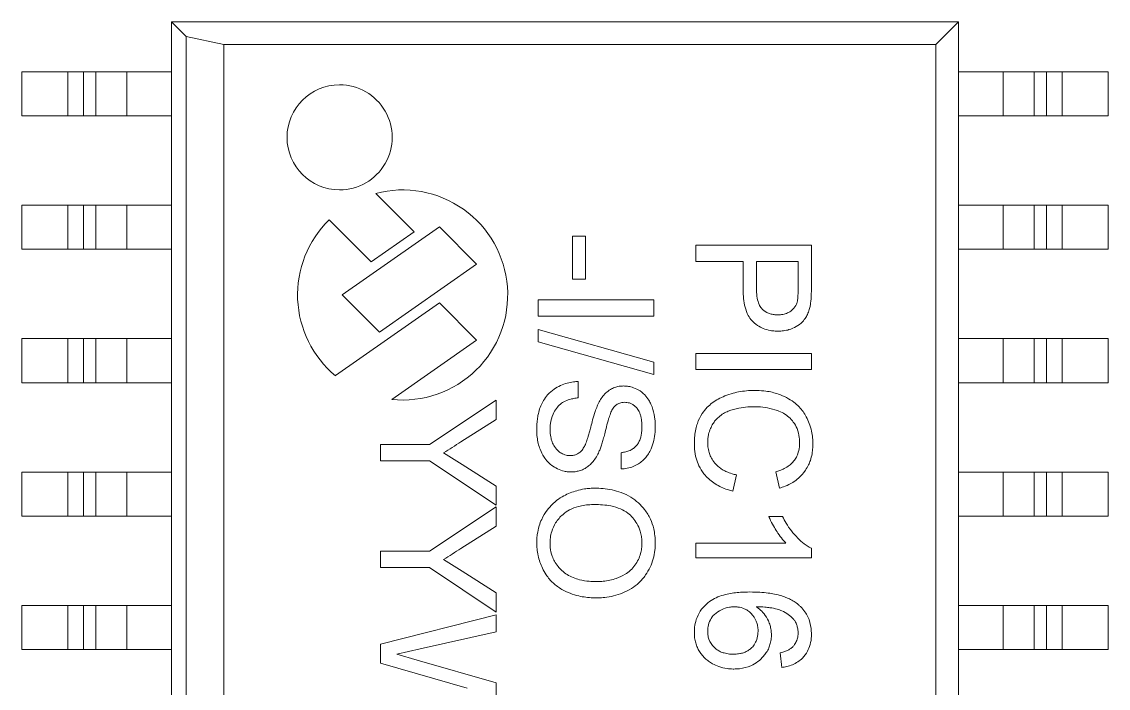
# Model space of a CAD drawing. Header units: millimetres. Extents: x -118 to 1430, y 370 to 1370.
# Drawn here: x 412 to 422.34, y 508.95 to 515.29 of the extents above; entities that cross this region are included whole.
import ezdxf

# ---------------------------------------------------------------- set-up
doc = ezdxf.new("R2010")
doc.units = ezdxf.units.MM
doc.layers.add('TANGENT EDGES', color=7, linetype='Continuous', lineweight=0)
doc.layers.add('VISIBLE', color=7, linetype='Continuous', lineweight=0)

msp = doc.modelspace()

# ---------------------------------------------------------------- linework, layer by layer
at = {"layer": 'TANGENT EDGES'}
for p, q in [((412.442, 514.395), (412.442, 514.815)), ((412.59, 514.815), (412.59, 514.395)), ((412.707, 514.815), (412.707, 514.395)), ((413.004, 514.815), (413.004, 514.395)), ((421.342, 514.815), (421.342, 514.395)), ((421.639, 514.815), (421.639, 514.395)), ((421.756, 514.395), (421.756, 514.815)), ((421.905, 514.815), (421.905, 514.395)), ((412.442, 513.125), (412.442, 513.545)), ((412.59, 513.545), (412.59, 513.125)), ((412.707, 513.545), (412.707, 513.125)), ((413.004, 513.545), (413.004, 513.125)), ((421.342, 513.545), (421.342, 513.125)), ((421.639, 513.545), (421.639, 513.125)), ((421.756, 513.125), (421.756, 513.545)), ((421.905, 513.545), (421.905, 513.125)), ((412.442, 511.855), (412.442, 512.275)), ((412.59, 512.275), (412.59, 511.855)), ((412.707, 512.275), (412.707, 511.855)), ((413.004, 512.275), (413.004, 511.855)), ((421.342, 512.275), (421.342, 511.855)), ((421.639, 512.275), (421.639, 511.855)), ((421.756, 511.855), (421.756, 512.275)), ((421.905, 512.275), (421.905, 511.855)), ((412.442, 510.585), (412.442, 511.005)), ((412.59, 511.005), (412.59, 510.585)), ((412.707, 511.005), (412.707, 510.585)), ((413.004, 511.005), (413.004, 510.585)), ((421.342, 511.005), (421.342, 510.585)), ((421.639, 511.005), (421.639, 510.585)), ((421.756, 510.585), (421.756, 511.005)), ((421.905, 511.005), (421.905, 510.585)), ((412.442, 509.315), (412.442, 509.735)), ((412.59, 509.735), (412.59, 509.315)), ((412.707, 509.735), (412.707, 509.315)), ((413.004, 509.735), (413.004, 509.315)), ((421.342, 509.735), (421.342, 509.315)), ((421.639, 509.735), (421.639, 509.315)), ((421.756, 509.315), (421.756, 509.735)), ((421.905, 509.735), (421.905, 509.315))]:
    msp.add_line(p, q, dxfattribs=at)
at = {"layer": 'VISIBLE'}
for p, q in [((413.428, 515.29), (413.428, 503.76)), ((413.569, 515.15), (413.428, 515.29)), ((413.428, 515.29), (420.918, 515.29)), ((420.918, 515.29), (420.701, 515.074)), ((420.918, 503.76), (420.918, 515.29)), ((413.928, 515.074), (413.569, 515.15)), ((413.569, 515.15), (413.569, 503.901)), ((420.701, 515.074), (413.928, 515.074)), ((413.928, 515.074), (413.928, 503.977)), ((420.701, 503.977), (420.701, 515.074)), ((412.003, 514.815), (412.003, 514.395)), ((412.442, 514.815), (412.003, 514.815)), ((412.442, 514.815), (412.59, 514.815)), ((412.707, 514.815), (412.59, 514.815)), ((413.004, 514.815), (412.707, 514.815)), ((413.428, 514.815), (413.004, 514.815)), ((421.342, 514.815), (420.918, 514.815)), ((421.639, 514.815), (421.342, 514.815)), ((421.756, 514.815), (421.639, 514.815)), ((421.756, 514.815), (421.905, 514.815)), ((422.343, 514.815), (421.905, 514.815)), ((422.343, 514.815), (422.343, 514.395)), ((412.003, 514.395), (412.442, 514.395)), ((412.59, 514.395), (412.442, 514.395)), ((412.59, 514.395), (412.707, 514.395)), ((412.707, 514.395), (413.004, 514.395)), ((413.004, 514.395), (413.428, 514.395)), ((420.918, 514.395), (421.342, 514.395)), ((421.342, 514.395), (421.639, 514.395)), ((421.639, 514.395), (421.756, 514.395)), ((421.905, 514.395), (421.756, 514.395)), ((421.905, 514.395), (422.343, 514.395)), ((415.372, 513.657), (415.738, 513.291)), ((412.003, 513.545), (412.003, 513.125)), ((412.442, 513.545), (412.003, 513.545)), ((412.442, 513.545), (412.59, 513.545)), ((412.707, 513.545), (412.59, 513.545)), ((413.004, 513.545), (412.707, 513.545)), ((413.428, 513.545), (413.004, 513.545)), ((421.342, 513.545), (420.918, 513.545)), ((421.639, 513.545), (421.342, 513.545)), ((421.756, 513.545), (421.639, 513.545)), ((421.756, 513.545), (421.905, 513.545)), ((422.343, 513.545), (421.905, 513.545)), ((422.343, 513.545), (422.343, 513.125)), ((415.328, 513.004), (414.928, 513.404)), ((415.054, 512.69), (415.978, 513.338)), ((415.738, 513.291), (415.328, 513.004)), ((415.978, 513.338), (416.332, 512.984)), ((417.369, 513.248), (417.243, 513.248)), ((417.243, 513.248), (417.243, 512.839)), ((417.369, 513.248), (417.369, 512.839)), ((412.003, 513.125), (412.442, 513.125)), ((412.59, 513.125), (412.442, 513.125)), ((412.59, 513.125), (412.707, 513.125)), ((412.707, 513.125), (413.004, 513.125)), ((413.004, 513.125), (413.428, 513.125)), ((418.418, 513.163), (418.418, 513.008)), ((419.518, 513.163), (418.418, 513.163)), ((419.518, 512.759), (419.518, 513.163)), ((420.918, 513.125), (421.342, 513.125)), ((421.342, 513.125), (421.639, 513.125)), ((421.639, 513.125), (421.756, 513.125)), ((421.905, 513.125), (421.756, 513.125)), ((421.905, 513.125), (422.343, 513.125)), ((416.332, 512.984), (415.407, 512.337)), ((418.869, 513.008), (418.418, 513.008)), ((418.869, 513.008), (418.869, 512.739)), ((418.996, 512.743), (418.996, 513.008)), ((418.996, 513.008), (419.391, 513.008)), ((419.391, 513.008), (419.391, 512.746)), ((417.243, 512.839), (417.369, 512.839)), ((415.407, 512.337), (415.054, 512.69)), ((414.989, 511.922), (415.978, 512.614)), ((415.978, 512.614), (416.332, 512.261)), ((418.018, 512.642), (416.918, 512.642)), ((416.918, 512.642), (416.918, 512.487)), ((418.018, 512.642), (418.018, 512.487)), ((416.918, 512.487), (418.018, 512.487)), ((416.918, 512.36), (416.918, 512.243)), ((418.018, 512.049), (416.918, 512.36)), ((412.442, 512.275), (412.003, 512.275)), ((412.003, 512.275), (412.003, 511.855)), ((412.442, 512.275), (412.59, 512.275)), ((412.707, 512.275), (412.59, 512.275)), ((413.004, 512.275), (412.707, 512.275)), ((413.428, 512.275), (413.004, 512.275)), ((416.332, 512.261), (415.525, 511.696)), ((421.342, 512.275), (420.918, 512.275)), ((421.639, 512.275), (421.342, 512.275)), ((421.756, 512.275), (421.639, 512.275)), ((421.756, 512.275), (421.905, 512.275)), ((422.343, 512.275), (421.905, 512.275)), ((422.343, 512.275), (422.343, 511.855)), ((416.918, 512.243), (418.018, 511.933)), ((418.018, 512.049), (418.018, 511.933)), ((418.418, 512.134), (418.418, 511.979)), ((419.518, 512.134), (418.418, 512.134)), ((419.518, 512.134), (419.518, 511.979)), ((418.418, 511.979), (419.518, 511.979)), ((412.003, 511.855), (412.442, 511.855)), ((412.59, 511.855), (412.442, 511.855)), ((412.59, 511.855), (412.707, 511.855)), ((412.707, 511.855), (413.004, 511.855)), ((413.004, 511.855), (413.428, 511.855)), ((417.299, 511.711), (417.299, 511.866)), ((420.918, 511.855), (421.342, 511.855)), ((421.342, 511.855), (421.639, 511.855)), ((421.639, 511.855), (421.756, 511.855)), ((421.905, 511.855), (421.756, 511.855)), ((421.905, 511.855), (422.343, 511.855)), ((416.518, 511.689), (415.884, 511.266)), ((416.518, 511.505), (416.518, 511.689)), ((416.182, 511.292), (416.518, 511.505)), ((415.418, 511.266), (415.418, 511.111)), ((415.884, 511.266), (415.418, 511.266)), ((415.884, 511.111), (415.418, 511.111)), ((415.884, 511.111), (416.518, 510.688)), ((416.194, 511.076), (416.018, 511.188)), ((417.708, 511.189), (417.708, 511.034)), ((412.003, 511.005), (412.003, 510.585)), ((412.442, 511.005), (412.003, 511.005)), ((412.442, 511.005), (412.59, 511.005)), ((412.707, 511.005), (412.59, 511.005)), ((413.004, 511.005), (412.707, 511.005)), ((413.428, 511.005), (413.004, 511.005)), ((416.518, 510.871), (416.194, 511.076)), ((419.179, 511.006), (419.213, 510.851)), ((419.45, 511.005), (419.45, 511.005)), ((421.342, 511.005), (420.918, 511.005)), ((421.639, 511.005), (421.342, 511.005)), ((421.756, 511.005), (421.639, 511.005)), ((421.756, 511.005), (421.905, 511.005)), ((422.343, 511.005), (421.905, 511.005)), ((422.343, 511.005), (422.343, 510.585)), ((418.77, 510.822), (418.806, 510.978)), ((416.518, 510.688), (416.518, 510.871)), ((416.518, 510.673), (415.884, 510.25)), ((416.518, 510.49), (416.518, 510.673)), ((412.003, 510.585), (412.442, 510.585)), ((412.59, 510.585), (412.442, 510.585)), ((412.59, 510.585), (412.707, 510.585)), ((412.707, 510.585), (413.004, 510.585)), ((413.004, 510.585), (413.428, 510.585)), ((416.182, 510.277), (416.518, 510.49)), ((416.968, 510.585), (416.968, 510.585)), ((417.137, 510.585), (417.137, 510.585)), ((417.802, 510.585), (417.802, 510.585)), ((419.243, 510.583), (419.113, 510.583)), ((420.918, 510.585), (421.342, 510.585)), ((421.342, 510.585), (421.639, 510.585)), ((421.639, 510.585), (421.756, 510.585)), ((421.905, 510.585), (421.756, 510.585)), ((421.905, 510.585), (422.343, 510.585)), ((419.275, 510.329), (418.418, 510.329)), ((418.418, 510.329), (418.418, 510.188)), ((415.418, 510.25), (415.418, 510.095)), ((415.884, 510.25), (415.418, 510.25)), ((418.418, 510.188), (419.518, 510.188)), ((419.518, 510.188), (419.518, 510.279)), ((415.884, 510.095), (415.418, 510.095)), ((415.884, 510.095), (416.518, 509.672)), ((416.194, 510.061), (416.018, 510.173)), ((416.518, 509.856), (416.194, 510.061)), ((416.518, 509.672), (416.518, 509.856)), ((412.003, 509.735), (412.003, 509.315)), ((412.442, 509.735), (412.003, 509.735)), ((412.442, 509.735), (412.59, 509.735)), ((412.707, 509.735), (412.59, 509.735)), ((413.004, 509.735), (412.707, 509.735)), ((413.428, 509.735), (413.004, 509.735)), ((418.505, 509.735), (418.505, 509.735)), ((421.342, 509.735), (420.918, 509.735)), ((421.639, 509.735), (421.342, 509.735)), ((421.756, 509.735), (421.639, 509.735)), ((421.756, 509.735), (421.905, 509.735)), ((422.343, 509.735), (421.905, 509.735)), ((422.343, 509.735), (422.343, 509.315)), ((416.518, 509.645), (415.418, 509.368)), ((416.518, 509.485), (416.518, 509.645)), ((415.795, 509.322), (416.518, 509.485)), ((415.418, 509.185), (415.418, 509.368)), ((412.003, 509.315), (412.442, 509.315)), ((412.59, 509.315), (412.442, 509.315)), ((412.59, 509.315), (412.707, 509.315)), ((412.707, 509.315), (413.004, 509.315)), ((413.004, 509.315), (413.428, 509.315)), ((415.572, 509.272), (415.795, 509.322)), ((415.767, 509.215), (415.572, 509.272)), ((418.442, 509.315), (418.442, 509.315)), ((419.106, 509.315), (419.106, 509.315)), ((419.222, 509.285), (419.236, 509.144)), ((419.489, 509.315), (419.489, 509.315)), ((420.918, 509.315), (421.342, 509.315)), ((421.342, 509.315), (421.639, 509.315)), ((421.639, 509.315), (421.756, 509.315)), ((421.905, 509.315), (421.756, 509.315)), ((421.905, 509.315), (422.343, 509.315)), ((415.418, 509.185), (416.241, 508.947)), ((416.518, 508.998), (415.767, 509.215)), ((416.518, 508.811), (416.518, 508.998))]:
    msp.add_line(p, q, dxfattribs=at)
for centre, radius, start, end in [((415.028, 514.19), 0.5, 90, 270), ((415.028, 514.19), 0.5, 269.9999, 90.0001), ((415.628, 512.69), 1, 4.4509, 104.8407), ((415.628, 512.69), 1, 134.427, 230.2482), ((415.628, 512.69), 1, 264.0605, 4.4508), ((383.954, 561.848), 59.955, 302.33057, 302.51593), ((383.954, 560.833), 59.955, 302.33057, 302.51593)]:
    msp.add_arc(centre, radius, start, end, dxfattribs=at)
for points, knots in [([(418.869, 512.739), (418.87, 512.711), (418.87, 512.683), (418.876, 512.628), (418.88, 512.601), (418.894, 512.547), (418.903, 512.519), (418.927, 512.476), (418.938, 512.46), (418.966, 512.43), (418.985, 512.414), (419.023, 512.389), (419.041, 512.38), (419.082, 512.363), (419.103, 512.357), (419.142, 512.349), (419.158, 512.347), (419.183, 512.346), (419.193, 512.346), (419.202, 512.345)], [0, 0, 0, 0, 0.144, 0.144, 0.288, 0.288, 0.432, 0.432, 0.532, 0.532, 0.652, 0.652, 0.752, 0.752, 0.872, 0.872, 0.952, 0.952, 1, 1, 1, 1]), ([(419.198, 512.501), (419.185, 512.501), (419.174, 512.501), (419.151, 512.504), (419.138, 512.507), (419.114, 512.513), (419.103, 512.518), (419.074, 512.533), (419.057, 512.547), (419.034, 512.574), (419.027, 512.586), (419.012, 512.618), (419.007, 512.638), (418.998, 512.685), (418.997, 512.708), (418.996, 512.736), (418.996, 512.74), (418.996, 512.743)], [0, 0, 0, 0, 0.1, 0.1, 0.2, 0.2, 0.3, 0.3, 0.4728, 0.4728, 0.5928, 0.5928, 0.7656, 0.7656, 0.97296, 0.97296, 1, 1, 1, 1]), ([(419.391, 512.746), (419.391, 512.741), (419.391, 512.735), (419.391, 512.726), (419.391, 512.722), (419.391, 512.713), (419.391, 512.709), (419.391, 512.701), (419.39, 512.696), (419.39, 512.688), (419.39, 512.684), (419.389, 512.675), (419.389, 512.671), (419.388, 512.662), (419.388, 512.658), (419.387, 512.647), (419.386, 512.639), (419.384, 512.628), (419.383, 512.623), (419.382, 512.619)], [0, 0, 0, 0, 0.12, 0.12, 0.22, 0.22, 0.32, 0.32, 0.42, 0.42, 0.52, 0.52, 0.62, 0.62, 0.72, 0.72, 0.8928, 0.8928, 1, 1, 1, 1]), ([(419.508, 512.596), (419.51, 512.61), (419.512, 512.623), (419.515, 512.65), (419.515, 512.664), (419.517, 512.697), (419.518, 512.716), (419.518, 512.744), (419.518, 512.751), (419.518, 512.759)], [0, 0, 0, 0, 0.248832, 0.248832, 0.497664, 0.497664, 0.855982, 0.855982, 1, 1, 1, 1]), ([(419.382, 512.619), (419.378, 512.608), (419.374, 512.598), (419.359, 512.571), (419.346, 512.556), (419.324, 512.539), (419.318, 512.534), (419.305, 512.526), (419.298, 512.522), (419.284, 512.516), (419.276, 512.513), (419.261, 512.508), (419.254, 512.506), (419.238, 512.503), (419.23, 512.502), (419.218, 512.501), (419.213, 512.501), (419.204, 512.501), (419.201, 512.501), (419.198, 512.501)], [0, 0, 0, 0, 0.144, 0.144, 0.392832, 0.392832, 0.492832, 0.492832, 0.592832, 0.592832, 0.692832, 0.692832, 0.792832, 0.792832, 0.892832, 0.892832, 0.956832, 0.956832, 1, 1, 1, 1]), ([(419.202, 512.345), (419.219, 512.346), (419.237, 512.346), (419.271, 512.351), (419.288, 512.355), (419.329, 512.367), (419.352, 512.377), (419.395, 512.402), (419.416, 512.417), (419.445, 512.448), (419.456, 512.462), (419.473, 512.489), (419.479, 512.502), (419.491, 512.531), (419.497, 512.546), (419.504, 512.574), (419.506, 512.585), (419.508, 512.596)], [0, 0, 0, 0, 0.12, 0.12, 0.24, 0.24, 0.4128, 0.4128, 0.5856, 0.5856, 0.7056, 0.7056, 0.8056, 0.8056, 0.9208, 0.9208, 1, 1, 1, 1]), ([(417.299, 511.866), (417.284, 511.865), (417.27, 511.865), (417.234, 511.86), (417.214, 511.857), (417.171, 511.845), (417.15, 511.838), (417.108, 511.818), (417.088, 511.807), (417.047, 511.778), (417.026, 511.76), (416.993, 511.723), (416.98, 511.704), (416.959, 511.669), (416.95, 511.653), (416.935, 511.615), (416.928, 511.595), (416.919, 511.559), (416.916, 511.545), (416.911, 511.513), (416.909, 511.496), (416.905, 511.457), (416.904, 511.436), (416.904, 511.412), (416.904, 511.409), (416.904, 511.405)], [0, 0, 0, 0, 0.064, 0.064, 0.15616, 0.15616, 0.25616, 0.25616, 0.35616, 0.35616, 0.47616, 0.47616, 0.57616, 0.57616, 0.65616, 0.65616, 0.75216, 0.75216, 0.81616, 0.81616, 0.89296, 0.89296, 0.98512, 0.98512, 1, 1, 1, 1]), ([(417.731, 511.824), (417.716, 511.823), (417.702, 511.823), (417.673, 511.818), (417.659, 511.814), (417.631, 511.804), (417.618, 511.798), (417.574, 511.771), (417.547, 511.746), (417.516, 511.702), (417.507, 511.687), (417.497, 511.668), (417.495, 511.665), (417.493, 511.661)], [0, 0, 0, 0, 0.144, 0.144, 0.288, 0.288, 0.432, 0.432, 0.790318, 0.790318, 0.963118, 0.963118, 1, 1, 1, 1]), ([(418.032, 511.442), (418.032, 511.464), (418.031, 511.485), (418.025, 511.538), (418.019, 511.569), (418.005, 511.617), (417.998, 511.634), (417.985, 511.664), (417.978, 511.677), (417.96, 511.707), (417.947, 511.724), (417.914, 511.757), (417.893, 511.774), (417.852, 511.797), (417.832, 511.806), (417.797, 511.816), (417.782, 511.82), (417.756, 511.823), (417.743, 511.823), (417.731, 511.824)], [0, 0, 0, 0, 0.12, 0.12, 0.2928, 0.2928, 0.3928, 0.3928, 0.4728, 0.4728, 0.588, 0.588, 0.732, 0.732, 0.852, 0.852, 0.932, 0.932, 1, 1, 1, 1]), ([(418.976, 511.781), (418.958, 511.781), (418.939, 511.781), (418.894, 511.778), (418.868, 511.774), (418.818, 511.766), (418.796, 511.761), (418.746, 511.748), (418.72, 511.739), (418.673, 511.72), (418.652, 511.71), (418.612, 511.688), (418.593, 511.676), (418.558, 511.65), (418.542, 511.636), (418.509, 511.602), (418.493, 511.582), (418.459, 511.532), (418.444, 511.5), (418.427, 511.45), (418.422, 511.432), (418.413, 511.392), (418.41, 511.37), (418.405, 511.327), (418.405, 511.305), (418.404, 511.28), (418.404, 511.276), (418.404, 511.271)], [0, 0, 0, 0, 0.064, 0.064, 0.15616, 0.15616, 0.23616, 0.23616, 0.33216, 0.33216, 0.41216, 0.41216, 0.48896, 0.48896, 0.562688, 0.562688, 0.651162, 0.651162, 0.771162, 0.771162, 0.835162, 0.835162, 0.911962, 0.911962, 0.98569, 0.98569, 1, 1, 1, 1]), ([(419.532, 511.275), (419.532, 511.293), (419.531, 511.311), (419.528, 511.35), (419.525, 511.372), (419.514, 511.419), (419.507, 511.444), (419.49, 511.489), (419.48, 511.51), (419.451, 511.564), (419.428, 511.596), (419.385, 511.641), (419.368, 511.656), (419.329, 511.686), (419.306, 511.7), (419.257, 511.726), (419.231, 511.737), (419.165, 511.76), (419.126, 511.769), (419.057, 511.778), (419.029, 511.78), (418.993, 511.781), (418.984, 511.781), (418.976, 511.781)], [0, 0, 0, 0, 0.064, 0.064, 0.1408, 0.1408, 0.23296, 0.23296, 0.31296, 0.31296, 0.4512, 0.4512, 0.5312, 0.5312, 0.6272, 0.6272, 0.7272, 0.7272, 0.8712, 0.8712, 0.9712, 0.9712, 1, 1, 1, 1]), ([(417.031, 511.412), (417.032, 511.43), (417.032, 511.448), (417.039, 511.496), (417.047, 511.527), (417.069, 511.575), (417.079, 511.594), (417.103, 511.625), (417.115, 511.639), (417.143, 511.662), (417.158, 511.671), (417.194, 511.688), (417.214, 511.695), (417.25, 511.704), (417.264, 511.706), (417.286, 511.709), (417.292, 511.71), (417.299, 511.711)], [0, 0, 0, 0, 0.12, 0.12, 0.32736, 0.32736, 0.47136, 0.47136, 0.59136, 0.59136, 0.71136, 0.71136, 0.85536, 0.85536, 0.95536, 0.95536, 1, 1, 1, 1]), ([(417.493, 511.661), (417.489, 511.652), (417.484, 511.642), (417.473, 511.615), (417.466, 511.597), (417.451, 511.554), (417.444, 511.527), (417.43, 511.478), (417.424, 511.455), (417.414, 511.417), (417.41, 511.402), (417.402, 511.373), (417.398, 511.36), (417.392, 511.337), (417.389, 511.327), (417.382, 511.309), (417.38, 511.301), (417.375, 511.288), (417.373, 511.283), (417.371, 511.278)], [0, 0, 0, 0, 0.08, 0.08, 0.21824, 0.21824, 0.4256, 0.4256, 0.5984, 0.5984, 0.7184, 0.7184, 0.8184, 0.8184, 0.8984, 0.8984, 0.95984, 0.95984, 1, 1, 1, 1]), ([(417.496, 511.197), (417.501, 511.208), (417.506, 511.219), (417.515, 511.245), (417.52, 511.258), (417.528, 511.287), (417.533, 511.302), (417.542, 511.334), (417.547, 511.352), (417.557, 511.391), (417.562, 511.412), (417.574, 511.46), (417.581, 511.485), (417.594, 511.528), (417.6, 511.545), (417.612, 511.577), (417.618, 511.591), (417.63, 511.611), (417.634, 511.617), (417.641, 511.625), (417.642, 511.627), (417.644, 511.629)], [0, 0, 0, 0, 0.08, 0.08, 0.176, 0.176, 0.276, 0.276, 0.396, 0.396, 0.54, 0.54, 0.7128, 0.7128, 0.8328, 0.8328, 0.9328, 0.9328, 0.984, 0.984, 1, 1, 1, 1]), ([(417.644, 511.629), (417.652, 511.636), (417.66, 511.644), (417.672, 511.651), (417.675, 511.653), (417.689, 511.66), (417.701, 511.664), (417.723, 511.668), (417.732, 511.668), (417.741, 511.669)], [0, 0, 0, 0, 0.298598, 0.298598, 0.398598, 0.398598, 0.742584, 0.742584, 1, 1, 1, 1]), ([(417.741, 511.669), (417.748, 511.668), (417.755, 511.668), (417.77, 511.666), (417.778, 511.664), (417.795, 511.659), (417.804, 511.655), (417.822, 511.645), (417.831, 511.639), (417.847, 511.625), (417.854, 511.617), (417.87, 511.596), (417.878, 511.583), (417.888, 511.559), (417.891, 511.549), (417.897, 511.528), (417.899, 511.517), (417.902, 511.496), (417.903, 511.486), (417.905, 511.464), (417.905, 511.454), (417.905, 511.441), (417.905, 511.438), (417.905, 511.436)], [0, 0, 0, 0, 0.064, 0.064, 0.1408, 0.1408, 0.23296, 0.23296, 0.33296, 0.33296, 0.43296, 0.43296, 0.57696, 0.57696, 0.67696, 0.67696, 0.77696, 0.77696, 0.87696, 0.87696, 0.97696, 0.97696, 1, 1, 1, 1]), ([(418.531, 511.286), (418.531, 511.3), (418.532, 511.313), (418.535, 511.339), (418.537, 511.352), (418.544, 511.383), (418.55, 511.401), (418.564, 511.434), (418.572, 511.449), (418.587, 511.474), (418.595, 511.485), (418.613, 511.507), (418.624, 511.518), (418.65, 511.541), (418.665, 511.552), (418.696, 511.57), (418.711, 511.577), (418.759, 511.597), (418.793, 511.606), (418.856, 511.618), (418.885, 511.622), (418.935, 511.625), (418.956, 511.626), (418.977, 511.626)], [0, 0, 0, 0, 0.064, 0.064, 0.12544, 0.12544, 0.213914, 0.213914, 0.293914, 0.293914, 0.355354, 0.355354, 0.429082, 0.429082, 0.517555, 0.517555, 0.597555, 0.597555, 0.763443, 0.763443, 0.901683, 0.901683, 1, 1, 1, 1]), ([(419.405, 511.282), (419.405, 511.302), (419.405, 511.314), (419.399, 511.363), (419.393, 511.389), (419.372, 511.441), (419.36, 511.462), (419.334, 511.497), (419.32, 511.513), (419.288, 511.541), (419.272, 511.553), (419.234, 511.575), (419.215, 511.583), (419.164, 511.601), (419.13, 511.609), (419.069, 511.621), (419.042, 511.624), (419, 511.626), (418.989, 511.626), (418.977, 511.626)], [0, 0, 0, 0, 0.096, 0.096, 0.24, 0.24, 0.3552, 0.3552, 0.4552, 0.4552, 0.5552, 0.5552, 0.6552, 0.6552, 0.7992, 0.7992, 0.9432, 0.9432, 1, 1, 1, 1]), ([(417.708, 511.034), (417.727, 511.035), (417.747, 511.037), (417.785, 511.045), (417.804, 511.05), (417.84, 511.064), (417.857, 511.073), (417.887, 511.092), (417.9, 511.101), (417.922, 511.122), (417.933, 511.132), (417.952, 511.155), (417.96, 511.167), (417.977, 511.193), (417.985, 511.209), (418.003, 511.25), (418.011, 511.277), (418.024, 511.331), (418.028, 511.357), (418.031, 511.403), (418.032, 511.423), (418.032, 511.442)], [0, 0, 0, 0, 0.1, 0.1, 0.2, 0.2, 0.3, 0.3, 0.38, 0.38, 0.4568, 0.4568, 0.530528, 0.530528, 0.619002, 0.619002, 0.763002, 0.763002, 0.901242, 0.901242, 1, 1, 1, 1]), ([(417.905, 511.436), (417.905, 511.431), (417.905, 511.426), (417.905, 511.415), (417.905, 511.41), (417.904, 511.397), (417.903, 511.39), (417.902, 511.375), (417.9, 511.366), (417.897, 511.348), (417.894, 511.338), (417.888, 511.315), (417.882, 511.302), (417.87, 511.279), (417.864, 511.269), (417.849, 511.251), (417.84, 511.242), (417.822, 511.227), (417.812, 511.221), (417.789, 511.209), (417.775, 511.204), (417.748, 511.195), (417.734, 511.193), (417.716, 511.19), (417.712, 511.19), (417.708, 511.189)], [0, 0, 0, 0, 0.04096, 0.04096, 0.090112, 0.090112, 0.1490944, 0.1490944, 0.2198733, 0.2198733, 0.3048079, 0.3048079, 0.4248079, 0.4248079, 0.5248079, 0.5248079, 0.6248079, 0.6248079, 0.7248079, 0.7248079, 0.8448079, 0.8448079, 0.9648079, 0.9648079, 1, 1, 1, 1]), ([(416.904, 511.405), (416.905, 511.382), (416.905, 511.359), (416.913, 511.297), (416.922, 511.258), (416.947, 511.195), (416.959, 511.17), (416.985, 511.131), (416.997, 511.116), (417.021, 511.091), (417.032, 511.08), (417.062, 511.057), (417.081, 511.046), (417.121, 511.026), (417.143, 511.018), (417.178, 511.01), (417.19, 511.008), (417.211, 511.007), (417.221, 511.006), (417.23, 511.006)], [0, 0, 0, 0, 0.12, 0.12, 0.32736, 0.32736, 0.47136, 0.47136, 0.57136, 0.57136, 0.65136, 0.65136, 0.76656, 0.76656, 0.88656, 0.88656, 0.95056, 0.95056, 1, 1, 1, 1]), ([(417.223, 511.161), (417.213, 511.161), (417.204, 511.162), (417.179, 511.166), (417.163, 511.171), (417.136, 511.185), (417.124, 511.192), (417.097, 511.214), (417.084, 511.23), (417.064, 511.261), (417.057, 511.277), (417.047, 511.304), (417.043, 511.315), (417.036, 511.346), (417.033, 511.366), (417.031, 511.395), (417.031, 511.404), (417.031, 511.412)], [0, 0, 0, 0, 0.08, 0.08, 0.21824, 0.21824, 0.33824, 0.33824, 0.51104, 0.51104, 0.65504, 0.65504, 0.75504, 0.75504, 0.92784, 0.92784, 1, 1, 1, 1]), ([(417.371, 511.278), (417.366, 511.265), (417.36, 511.252), (417.346, 511.228), (417.338, 511.216), (417.321, 511.197), (417.312, 511.19), (417.295, 511.179), (417.288, 511.175), (417.27, 511.167), (417.259, 511.164), (417.239, 511.162), (417.231, 511.161), (417.223, 511.161)], [0, 0, 0, 0, 0.20736, 0.20736, 0.41472, 0.41472, 0.58752, 0.58752, 0.70752, 0.70752, 0.88032, 0.88032, 1, 1, 1, 1]), ([(418.404, 511.271), (418.404, 511.255), (418.405, 511.238), (418.409, 511.192), (418.414, 511.163), (418.428, 511.111), (418.437, 511.087), (418.461, 511.037), (418.477, 511.011), (418.509, 510.971), (418.523, 510.956), (418.57, 510.912), (418.607, 510.887), (418.665, 510.858), (418.684, 510.85), (418.72, 510.837), (418.736, 510.832), (418.758, 510.826), (418.764, 510.824), (418.77, 510.822)], [0, 0, 0, 0, 0.08, 0.08, 0.21824, 0.21824, 0.33824, 0.33824, 0.48224, 0.48224, 0.58224, 0.58224, 0.7896, 0.7896, 0.8896, 0.8896, 0.9696, 0.9696, 1, 1, 1, 1]), ([(418.806, 510.978), (418.792, 510.981), (418.777, 510.984), (418.745, 510.994), (418.728, 511), (418.701, 511.012), (418.69, 511.017), (418.667, 511.031), (418.654, 511.039), (418.622, 511.063), (418.604, 511.082), (418.577, 511.118), (418.568, 511.133), (418.554, 511.163), (418.548, 511.177), (418.539, 511.209), (418.535, 511.227), (418.532, 511.258), (418.531, 511.272), (418.531, 511.286)], [0, 0, 0, 0, 0.1, 0.1, 0.22, 0.22, 0.3, 0.3, 0.396, 0.396, 0.5688, 0.5688, 0.6888, 0.6888, 0.7888, 0.7888, 0.9088, 0.9088, 1, 1, 1, 1]), ([(419.405, 511.282), (419.405, 511.269), (419.405, 511.256), (419.401, 511.221), (419.396, 511.199), (419.383, 511.163), (419.377, 511.149), (419.361, 511.123), (419.352, 511.11), (419.331, 511.087), (419.319, 511.077), (419.292, 511.056), (419.276, 511.046), (419.246, 511.031), (419.232, 511.024), (419.205, 511.014), (419.192, 511.01), (419.179, 511.006)], [0, 0, 0, 0, 0.1, 0.1, 0.2728, 0.2728, 0.3928, 0.3928, 0.5128, 0.5128, 0.6328, 0.6328, 0.7768, 0.7768, 0.8968, 0.8968, 1, 1, 1, 1]), ([(419.213, 510.851), (419.231, 510.856), (419.249, 510.862), (419.293, 510.879), (419.317, 510.892), (419.36, 510.918), (419.379, 510.932), (419.421, 510.969), (419.443, 510.994), (419.472, 511.038), (419.482, 511.055), (419.497, 511.086), (419.503, 511.1), (419.515, 511.135), (419.52, 511.157), (419.527, 511.197), (419.53, 511.216), (419.532, 511.248), (419.532, 511.262), (419.532, 511.275)], [0, 0, 0, 0, 0.1, 0.1, 0.244, 0.244, 0.364, 0.364, 0.5368, 0.5368, 0.6368, 0.6368, 0.7168, 0.7168, 0.832, 0.832, 0.932, 0.932, 1, 1, 1, 1]), ([(417.496, 511.197), (417.488, 511.178), (417.483, 511.168), (417.462, 511.132), (417.452, 511.119), (417.43, 511.091), (417.418, 511.079), (417.396, 511.06), (417.385, 511.052), (417.362, 511.038), (417.352, 511.032), (417.325, 511.021), (417.313, 511.017), (417.286, 511.011), (417.272, 511.008), (417.251, 511.006), (417.242, 511.006), (417.23, 511.006)], [0, 0, 0, 0, 0.165888, 0.165888, 0.338688, 0.338688, 0.482688, 0.482688, 0.602688, 0.602688, 0.702688, 0.702688, 0.802688, 0.802688, 0.902688, 0.902688, 1, 1, 1, 1]), ([(417.454, 510.851), (417.439, 510.85), (417.425, 510.85), (417.393, 510.848), (417.376, 510.846), (417.334, 510.84), (417.309, 510.834), (417.263, 510.821), (417.242, 510.814), (417.201, 510.798), (417.181, 510.788), (417.139, 510.766), (417.117, 510.752), (417.082, 510.725), (417.068, 510.713), (417.036, 510.682), (417.019, 510.662), (416.983, 510.614), (416.966, 510.585), (416.942, 510.534), (416.934, 510.513), (416.919, 510.465), (416.914, 510.438), (416.907, 510.394), (416.905, 510.376), (416.904, 510.348), (416.904, 510.338), (416.904, 510.329)], [0, 0, 0, 0, 0.0512, 0.0512, 0.11264, 0.11264, 0.201114, 0.201114, 0.281114, 0.281114, 0.357914, 0.357914, 0.450074, 0.450074, 0.514074, 0.514074, 0.606234, 0.606234, 0.726234, 0.726234, 0.806234, 0.806234, 0.902234, 0.902234, 0.966234, 0.966234, 1, 1, 1, 1]), ([(418.032, 510.328), (418.032, 510.352), (418.031, 510.375), (418.026, 510.421), (418.022, 510.443), (418.01, 510.496), (417.999, 510.527), (417.971, 510.589), (417.953, 510.619), (417.913, 510.67), (417.893, 510.692), (417.85, 510.731), (417.826, 510.749), (417.771, 510.783), (417.739, 510.798), (417.679, 510.82), (417.651, 510.828), (417.593, 510.84), (417.564, 510.845), (417.508, 510.85), (417.481, 510.85), (417.454, 510.851)], [0, 0, 0, 0, 0.08, 0.08, 0.1568, 0.1568, 0.267392, 0.267392, 0.387392, 0.387392, 0.487392, 0.487392, 0.587392, 0.587392, 0.707392, 0.707392, 0.807392, 0.807392, 0.907392, 0.907392, 1, 1, 1, 1]), ([(417.031, 510.329), (417.031, 510.346), (417.032, 510.363), (417.036, 510.399), (417.041, 510.419), (417.055, 510.467), (417.068, 510.495), (417.103, 510.551), (417.127, 510.578), (417.174, 510.618), (417.195, 510.632), (417.244, 510.658), (417.272, 510.669), (417.321, 510.682), (417.342, 510.686), (417.383, 510.692), (417.404, 510.694), (417.434, 510.695), (417.443, 510.695), (417.452, 510.695)], [0, 0, 0, 0, 0.08, 0.08, 0.176, 0.176, 0.32, 0.32, 0.4928, 0.4928, 0.6128, 0.6128, 0.7568, 0.7568, 0.8568, 0.8568, 0.9568, 0.9568, 1, 1, 1, 1]), ([(417.452, 510.695), (417.478, 510.695), (417.505, 510.695), (417.558, 510.69), (417.584, 510.687), (417.641, 510.675), (417.672, 510.666), (417.725, 510.643), (417.749, 510.631), (417.788, 510.601), (417.803, 510.585), (417.832, 510.552), (417.845, 510.534), (417.87, 510.492), (417.88, 510.467), (417.894, 510.425), (417.897, 510.408), (417.903, 510.377), (417.904, 510.364), (417.905, 510.343), (417.905, 510.335), (417.905, 510.327)], [0, 0, 0, 0, 0.12, 0.12, 0.24, 0.24, 0.384, 0.384, 0.504, 0.504, 0.604, 0.604, 0.704, 0.704, 0.824, 0.824, 0.904, 0.904, 0.96544, 0.96544, 1, 1, 1, 1]), ([(419.113, 510.583), (419.119, 510.569), (419.124, 510.556), (419.141, 510.52), (419.153, 510.498), (419.177, 510.458), (419.188, 510.44), (419.213, 510.402), (419.228, 510.382), (419.254, 510.351), (419.265, 510.34), (419.275, 510.329)], [0, 0, 0, 0, 0.144, 0.144, 0.392832, 0.392832, 0.600192, 0.600192, 0.849024, 0.849024, 1, 1, 1, 1]), ([(419.243, 510.583), (419.254, 510.561), (419.265, 510.54), (419.308, 510.467), (419.346, 510.419), (419.407, 510.357), (419.427, 510.339), (419.462, 510.312), (419.474, 510.303), (419.498, 510.289), (419.508, 510.284), (419.518, 510.279)], [0, 0, 0, 0, 0.1728, 0.1728, 0.602782, 0.602782, 0.801847, 0.801847, 0.917047, 0.917047, 1, 1, 1, 1]), ([(416.904, 510.329), (416.904, 510.31), (416.905, 510.292), (416.909, 510.252), (416.912, 510.23), (416.921, 510.188), (416.927, 510.167), (416.941, 510.128), (416.949, 510.109), (416.968, 510.069), (416.98, 510.047), (417.013, 509.999), (417.035, 509.972), (417.086, 509.926), (417.114, 509.905), (417.169, 509.873), (417.195, 509.861), (417.249, 509.84), (417.276, 509.832), (417.327, 509.82), (417.349, 509.816), (417.394, 509.81), (417.416, 509.808), (417.447, 509.807), (417.457, 509.807), (417.466, 509.807)], [0, 0, 0, 0, 0.064, 0.064, 0.1408, 0.1408, 0.214528, 0.214528, 0.285307, 0.285307, 0.370242, 0.370242, 0.490242, 0.490242, 0.610242, 0.610242, 0.710242, 0.710242, 0.810242, 0.810242, 0.890242, 0.890242, 0.967042, 0.967042, 1, 1, 1, 1]), ([(417.467, 509.962), (417.446, 509.962), (417.425, 509.963), (417.372, 509.967), (417.342, 509.972), (417.291, 509.985), (417.271, 509.991), (417.231, 510.008), (417.212, 510.017), (417.175, 510.04), (417.158, 510.053), (417.13, 510.079), (417.118, 510.092), (417.094, 510.121), (417.083, 510.138), (417.065, 510.171), (417.057, 510.187), (417.042, 510.23), (417.036, 510.258), (417.032, 510.301), (417.031, 510.315), (417.031, 510.329)], [0, 0, 0, 0, 0.1, 0.1, 0.244, 0.244, 0.344, 0.344, 0.444, 0.444, 0.544, 0.544, 0.624, 0.624, 0.72, 0.72, 0.8, 0.8, 0.93271, 0.93271, 1, 1, 1, 1]), ([(418.032, 510.328), (418.032, 510.305), (418.031, 510.284), (418.025, 510.233), (418.02, 510.205), (418.005, 510.151), (417.995, 510.124), (417.971, 510.073), (417.956, 510.048), (417.921, 509.998), (417.898, 509.971), (417.855, 509.931), (417.83, 509.912), (417.779, 509.88), (417.75, 509.866), (417.695, 509.843), (417.662, 509.833), (417.608, 509.819), (417.579, 509.815), (417.531, 509.809), (417.511, 509.808), (417.48, 509.807), (417.473, 509.807), (417.466, 509.807)], [0, 0, 0, 0, 0.08, 0.08, 0.176, 0.176, 0.276, 0.276, 0.376, 0.376, 0.496, 0.496, 0.596, 0.596, 0.696, 0.696, 0.796, 0.796, 0.896, 0.896, 0.976, 0.976, 1, 1, 1, 1]), ([(417.905, 510.327), (417.905, 510.31), (417.904, 510.293), (417.9, 510.26), (417.896, 510.244), (417.887, 510.209), (417.88, 510.19), (417.862, 510.153), (417.851, 510.135), (417.826, 510.1), (417.812, 510.084), (417.78, 510.055), (417.763, 510.043), (417.719, 510.015), (417.69, 510.002), (417.641, 509.985), (417.62, 509.979), (417.579, 509.97), (417.557, 509.967), (417.519, 509.964), (417.502, 509.963), (417.479, 509.962), (417.473, 509.962), (417.467, 509.962)], [0, 0, 0, 0, 0.08, 0.08, 0.1568, 0.1568, 0.24896, 0.24896, 0.34896, 0.34896, 0.44896, 0.44896, 0.54896, 0.54896, 0.69296, 0.69296, 0.79296, 0.79296, 0.89296, 0.89296, 0.97296, 0.97296, 1, 1, 1, 1]), ([(418.933, 509.863), (418.903, 509.863), (418.874, 509.862), (418.801, 509.857), (418.759, 509.852), (418.693, 509.838), (418.669, 509.831), (418.622, 509.814), (418.6, 509.804), (418.557, 509.78), (418.537, 509.765), (418.497, 509.728), (418.477, 509.705), (418.444, 509.656), (418.432, 509.628), (418.415, 509.577), (418.41, 509.552), (418.405, 509.511), (418.405, 509.494), (418.404, 509.478)], [0, 0, 0, 0, 0.12, 0.12, 0.2928, 0.2928, 0.3928, 0.3928, 0.4928, 0.4928, 0.5928, 0.5928, 0.7128, 0.7128, 0.8328, 0.8328, 0.9328, 0.9328, 1, 1, 1, 1]), ([(418.933, 509.863), (418.971, 509.863), (418.993, 509.862), (419.053, 509.859), (419.082, 509.856), (419.126, 509.85), (419.147, 509.846), (419.19, 509.838), (419.215, 509.832), (419.253, 509.82), (419.27, 509.813), (419.3, 509.801), (419.317, 509.793), (419.346, 509.777), (419.362, 509.767), (419.379, 509.755), (419.385, 509.75), (419.393, 509.744)], [0, 0, 0, 0, 0.20736, 0.20736, 0.38016, 0.38016, 0.50016, 0.50016, 0.64416, 0.64416, 0.74416, 0.74416, 0.84416, 0.84416, 0.94416, 0.94416, 1, 1, 1, 1]), ([(418.531, 509.489), (418.531, 509.504), (418.532, 509.519), (418.539, 509.556), (418.546, 509.577), (418.567, 509.617), (418.58, 509.635), (418.615, 509.668), (418.638, 509.683), (418.686, 509.706), (418.711, 509.714), (418.75, 509.721), (418.763, 509.722), (418.778, 509.722), (418.781, 509.722), (418.783, 509.722)], [0, 0, 0, 0, 0.12, 0.12, 0.2928, 0.2928, 0.4656, 0.4656, 0.67296, 0.67296, 0.88032, 0.88032, 0.98032, 0.98032, 1, 1, 1, 1]), ([(418.783, 509.722), (418.795, 509.722), (418.807, 509.722), (418.84, 509.717), (418.86, 509.713), (418.89, 509.699), (418.901, 509.694), (418.923, 509.679), (418.934, 509.67), (418.965, 509.638), (418.982, 509.613), (418.998, 509.574), (419.002, 509.563), (419.007, 509.537), (419.01, 509.522), (419.01, 509.503), (419.01, 509.499), (419.01, 509.494)], [0, 0, 0, 0, 0.1, 0.1, 0.2728, 0.2728, 0.3728, 0.3728, 0.4928, 0.4928, 0.741632, 0.741632, 0.841632, 0.841632, 0.961632, 0.961632, 1, 1, 1, 1]), ([(418.992, 509.722), (419.02, 509.722), (419.048, 509.721), (419.092, 509.718), (419.108, 509.716), (419.147, 509.71), (419.17, 509.706), (419.208, 509.695), (419.223, 509.69), (419.259, 509.674), (419.279, 509.662), (419.314, 509.637), (419.329, 509.625), (419.348, 509.604), (419.353, 509.598), (419.359, 509.591)], [0, 0, 0, 0, 0.20736, 0.20736, 0.32736, 0.32736, 0.50016, 0.50016, 0.62016, 0.62016, 0.79296, 0.79296, 0.93696, 0.93696, 1, 1, 1, 1]), ([(419.137, 509.455), (419.137, 509.47), (419.136, 509.486), (419.132, 509.516), (419.129, 509.531), (419.12, 509.56), (419.115, 509.574), (419.098, 509.612), (419.084, 509.635), (419.054, 509.672), (419.038, 509.688), (419.012, 509.709), (419.002, 509.716), (418.992, 509.722)], [0, 0, 0, 0, 0.144, 0.144, 0.288, 0.288, 0.432, 0.432, 0.680832, 0.680832, 0.888192, 0.888192, 1, 1, 1, 1]), ([(419.518, 509.462), (419.518, 509.48), (419.517, 509.498), (419.511, 509.555), (419.5, 509.592), (419.477, 509.643), (419.467, 509.659), (419.444, 509.692), (419.43, 509.709), (419.407, 509.731), (419.4, 509.737), (419.393, 509.744)], [0, 0, 0, 0, 0.1728, 0.1728, 0.531118, 0.531118, 0.703918, 0.703918, 0.911278, 0.911278, 1, 1, 1, 1]), ([(419.359, 509.591), (419.365, 509.58), (419.371, 509.569), (419.38, 509.546), (419.383, 509.534), (419.388, 509.511), (419.39, 509.501), (419.391, 509.484), (419.391, 509.477), (419.391, 509.471)], [0, 0, 0, 0, 0.298598, 0.298598, 0.597197, 0.597197, 0.846029, 0.846029, 1, 1, 1, 1]), ([(418.404, 509.478), (418.404, 509.466), (418.404, 509.453), (418.407, 509.424), (418.41, 509.406), (418.418, 509.374), (418.423, 509.36), (418.434, 509.332), (418.44, 509.319), (418.454, 509.293), (418.462, 509.282), (418.481, 509.257), (418.492, 509.244), (418.516, 509.222), (418.528, 509.213), (418.552, 509.195), (418.565, 509.187), (418.596, 509.171), (418.616, 509.162), (418.661, 509.145), (418.688, 509.139), (418.734, 509.132), (418.754, 509.131), (418.775, 509.13), (418.778, 509.13), (418.78, 509.13)], [0, 0, 0, 0, 0.064, 0.064, 0.15616, 0.15616, 0.23616, 0.23616, 0.31296, 0.31296, 0.386688, 0.386688, 0.475162, 0.475162, 0.555162, 0.555162, 0.631962, 0.631962, 0.742554, 0.742554, 0.886554, 0.886554, 0.986554, 0.986554, 1, 1, 1, 1]), ([(418.776, 509.271), (418.764, 509.271), (418.751, 509.272), (418.722, 509.274), (418.704, 509.278), (418.675, 509.286), (418.663, 509.29), (418.641, 509.3), (418.63, 509.306), (418.61, 509.32), (418.6, 509.328), (418.57, 509.358), (418.553, 509.384), (418.538, 509.427), (418.535, 509.442), (418.532, 509.467), (418.531, 509.478), (418.531, 509.489)], [0, 0, 0, 0, 0.1, 0.1, 0.244, 0.244, 0.344, 0.344, 0.444, 0.444, 0.544, 0.544, 0.792832, 0.792832, 0.912832, 0.912832, 1, 1, 1, 1]), ([(419.01, 509.494), (419.01, 509.482), (419.01, 509.47), (419.006, 509.437), (419.001, 509.416), (418.986, 509.38), (418.977, 509.365), (418.957, 509.339), (418.947, 509.329), (418.926, 509.312), (418.915, 509.306), (418.894, 509.294), (418.883, 509.289), (418.859, 509.281), (418.848, 509.278), (418.821, 509.274), (418.806, 509.272), (418.787, 509.271), (418.781, 509.271), (418.776, 509.271)], [0, 0, 0, 0, 0.1, 0.1, 0.2728, 0.2728, 0.4168, 0.4168, 0.5368, 0.5368, 0.6368, 0.6368, 0.7368, 0.7368, 0.8368, 0.8368, 0.9568, 0.9568, 1, 1, 1, 1]), ([(418.78, 509.13), (418.798, 509.131), (418.816, 509.131), (418.871, 509.137), (418.908, 509.146), (418.966, 509.171), (418.988, 509.185), (419.029, 509.216), (419.047, 509.233), (419.072, 509.263), (419.081, 509.274), (419.098, 509.301), (419.107, 509.316), (419.119, 509.345), (419.123, 509.359), (419.131, 509.389), (419.134, 509.405), (419.137, 509.433), (419.137, 509.444), (419.137, 509.455)], [0, 0, 0, 0, 0.1, 0.1, 0.30736, 0.30736, 0.45136, 0.45136, 0.5896, 0.5896, 0.6696, 0.6696, 0.7656, 0.7656, 0.8456, 0.8456, 0.93776, 0.93776, 1, 1, 1, 1]), ([(419.236, 509.144), (419.252, 509.147), (419.267, 509.149), (419.32, 509.161), (419.357, 509.177), (419.405, 509.209), (419.42, 509.221), (419.452, 509.253), (419.468, 509.275), (419.491, 509.319), (419.5, 509.34), (419.513, 509.388), (419.517, 509.415), (419.518, 509.449), (419.518, 509.455), (419.518, 509.462)], [0, 0, 0, 0, 0.1, 0.1, 0.348832, 0.348832, 0.468832, 0.468832, 0.641632, 0.641632, 0.785632, 0.785632, 0.958432, 0.958432, 1, 1, 1, 1]), ([(419.391, 509.471), (419.391, 509.462), (419.391, 509.454), (419.388, 509.43), (419.384, 509.416), (419.373, 509.388), (419.366, 509.374), (419.352, 509.355), (419.347, 509.349), (419.339, 509.34), (419.337, 509.338), (419.335, 509.336)], [0, 0, 0, 0, 0.1728, 0.1728, 0.471398, 0.471398, 0.769997, 0.769997, 0.942797, 0.942797, 1, 1, 1, 1]), ([(419.335, 509.336), (419.327, 509.33), (419.319, 509.323), (419.301, 509.312), (419.291, 509.308), (419.27, 509.299), (419.259, 509.295), (419.238, 509.289), (419.23, 509.287), (419.222, 509.285)], [0, 0, 0, 0, 0.248832, 0.248832, 0.497664, 0.497664, 0.796262, 0.796262, 1, 1, 1, 1])]:
    msp.add_open_spline(points, degree=3, knots=knots, dxfattribs=at)

doc.saveas('drawing.dxf')
